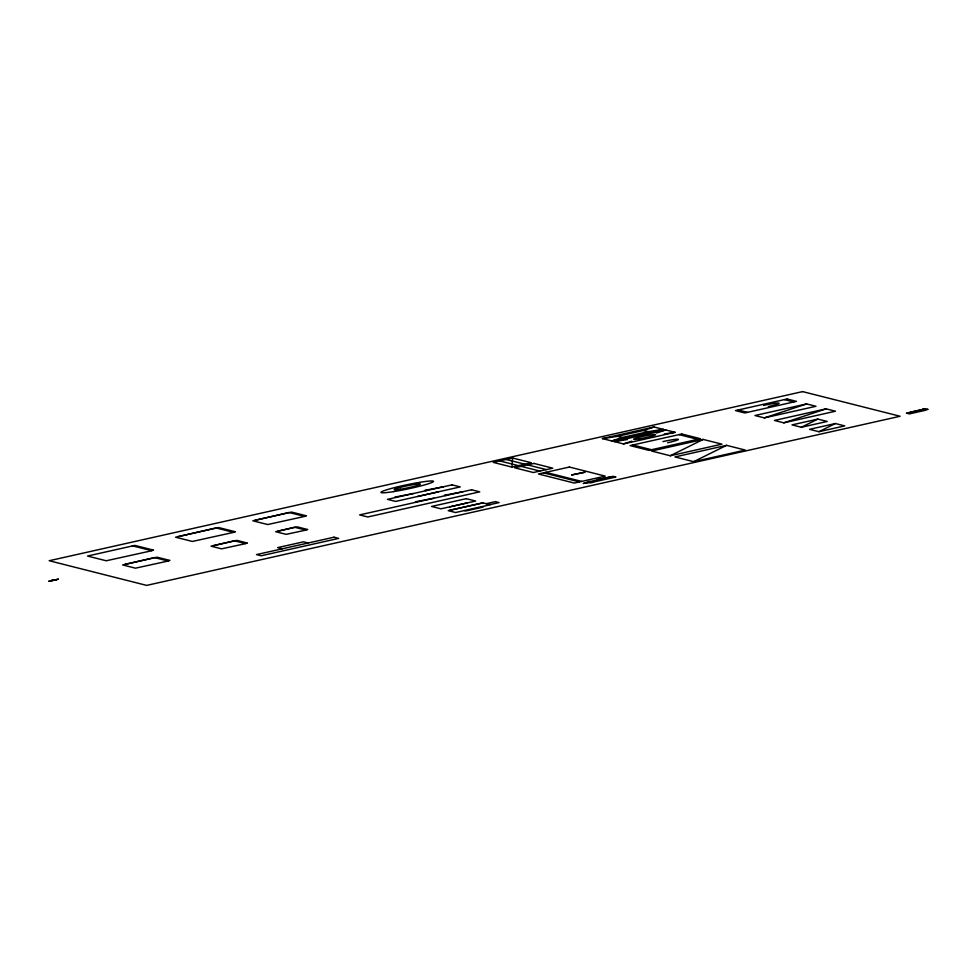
<?xml version="1.0" encoding="UTF-8"?>
<svg xmlns="http://www.w3.org/2000/svg" width="977" height="977" viewBox="0 0 977 977"><rect width="100%" height="100%" fill="white"/><g stroke="black" fill="none" stroke-linecap="round" stroke-linejoin="round"><path stroke-width="1.47" d="M511.924 467.104L512.583 458.018L531.305 462.744L511.924 467.104L493.202 462.365L512.583 458.018M670.259 455.758L703.196 439.43L721.918 444.156L670.259 455.758L651.537 451.02L703.196 439.43M693.658 461.681L726.595 445.341L745.317 450.079L693.658 461.681L674.936 456.943L726.595 445.341M801.36 427.254L817.834 419.096L827.189 421.453L801.36 427.254L792.005 424.885L817.834 419.096M818.909 431.7L835.384 423.529L844.739 425.899L818.909 431.7L809.554 429.33L835.384 423.529M611.761 440.969L622.337 437.476L648.166 431.675L663.42 429.367L654.065 426.998L602.394 438.6L611.761 440.969L663.42 429.367M602.394 438.6L617.659 436.292L643.489 430.491L654.065 426.998M623.46 443.924L675.119 432.322L665.764 429.953L614.093 441.555L623.46 443.924L631.826 441.164M656.507 433.019L665.764 429.953M764.319 417.887L806.623 403.928L815.978 406.285L764.319 417.887L754.952 415.518L806.623 403.928M783.81 422.821L826.115 408.85L835.482 411.219L783.81 422.821L774.456 420.452L826.115 408.85M151.435 550.625L153.584 550.149L134.875 545.41L87.515 556.047L106.224 560.774L151.826 550.735L132.322 545.801M233.234 532.27L235.384 531.781L218.616 527.543L175.567 537.203L192.335 541.453L233.625 532.367L216.076 527.922L177.716 536.727M304.274 516.32L306.424 515.832L291.61 512.095L252.86 520.79L267.674 524.539L304.665 516.418L289.07 512.473L255.009 520.301M167.763 560.932L169.925 560.444L157.053 557.195L122.614 564.926L135.473 568.174L168.154 561.03L154.513 557.574L124.763 564.437M245.264 543.53L247.413 543.053L236.886 540.379L211.056 546.18L221.584 548.842L245.654 543.627L234.346 540.769L213.206 545.703M305.532 529.998L307.694 529.522L297.155 526.859L275.636 531.683L286.163 534.346L305.923 530.096L294.614 527.238L277.786 531.207M486.241 503.705L495.388 501.641L499.088 502.581L489.941 504.633M589.632 481.612L613.238 476.312L615.925 476.996L592.306 482.296M588.325 482.345L583.208 483.493L589.107 482.54M924.926 410.108L928.15 409.375L925.5 408.716L922.276 409.436L925.5 410.267L909.355 413.894L906.424 413.149L924.181 409.143L910.051 412.318M614.093 441.555L627.442 439.54M664.311 433.959L675.119 432.322M784.433 399.593L793.788 401.962M738.148 409.986L747.503 412.355M679.064 434.606L697.773 439.345M643.489 430.491L648.166 431.675M617.659 436.292L622.337 437.476M632.778 444.999L651.5 449.725M610.686 476.886L596.984 479.585L597.765 479.78M506.123 459.471L524.844 464.197M527.568 464.893L546.29 469.619M545.764 472.343L581.645 481.417M499.662 460.912L518.384 465.65M521.12 466.334L539.829 471.073M543.542 472.844L579.422 481.917M443.448 486.778L425.007 490.332L426.228 490.637M462.951 491.712L444.511 495.266L445.732 495.571M438.185 491.871L417.729 496.463M481.844 503.106L449.286 510.409M466.921 502.984L449.689 506.855M481.588 506.697L483.102 507.075L465.882 510.947L464.368 510.568M433.886 498.233L415.445 501.787L416.666 502.093M413.308 493.544L394.867 497.098L396.088 497.403M308.17 543.004L303.493 541.82L277.663 547.608L282.341 548.793M662.943 441.58A13.409 1.075 -11.9 0 1 678.197 439.271A13.409 1.075 -11.9 0 1 667.621 442.764M763.623 405.382A13.409 1.075 -11.9 0 1 778.889 403.074A13.409 1.075 -11.9 0 1 768.313 406.566M571.777 474.92L584.857 472.221L571.777 474.92M802.606 391.606L49.18 560.737L146.672 585.394L900.098 416.263L802.606 391.606M787.12 398.995L735.461 410.584L744.816 412.953L796.475 401.364L787.12 398.995M534.028 463.44L514.659 467.788L533.369 472.526L552.75 468.178L534.028 463.44M452.058 484.848L387.478 499.345L395.673 501.409L460.252 486.912L452.058 484.848M681.751 434.008L630.092 445.597L648.801 450.336L700.472 438.734L681.751 434.008M54.529 579.74L51.5 580.423L56.275 580.191L54.529 579.74M58.339 579.166L48.85 581.303L58.339 579.166M569.371 467.043L538.425 473.992L574.305 483.065L605.251 476.117L569.371 467.043M471.561 489.77L359.621 514.903L367.804 516.98L479.744 491.846L471.561 489.77M466.298 498.661L431.59 506.452L440.945 508.822L475.665 501.03L466.298 498.661M482.919 502.862L448.211 510.653L455.624 512.522L490.332 504.73L482.919 502.862M334 537.203L256.511 554.594L261.189 555.779L338.689 538.388L334 537.203M589.18 481.502L586.957 482.003L590.474 482.882L592.685 482.382L589.18 481.502M400.301 489.257A13.409 1.075 -11.9 0 0 420.379 484.165A13.409 1.075 -11.9 0 0 401.095 487.193A13.409 1.075 -11.9 0 0 400.301 489.257M393.34 491.651A26.831 2.149 -11.9 0 0 433.495 481.453A26.831 2.149 -11.9 0 0 394.94 487.511A26.831 2.149 -11.9 0 0 393.34 491.651M638.811 438.929A11.174 0.892 -11.9 0 0 655.543 434.68A11.174 0.892 -11.9 0 0 639.471 437.207A11.174 0.892 -11.9 0 0 638.811 438.929"/></g></svg>
